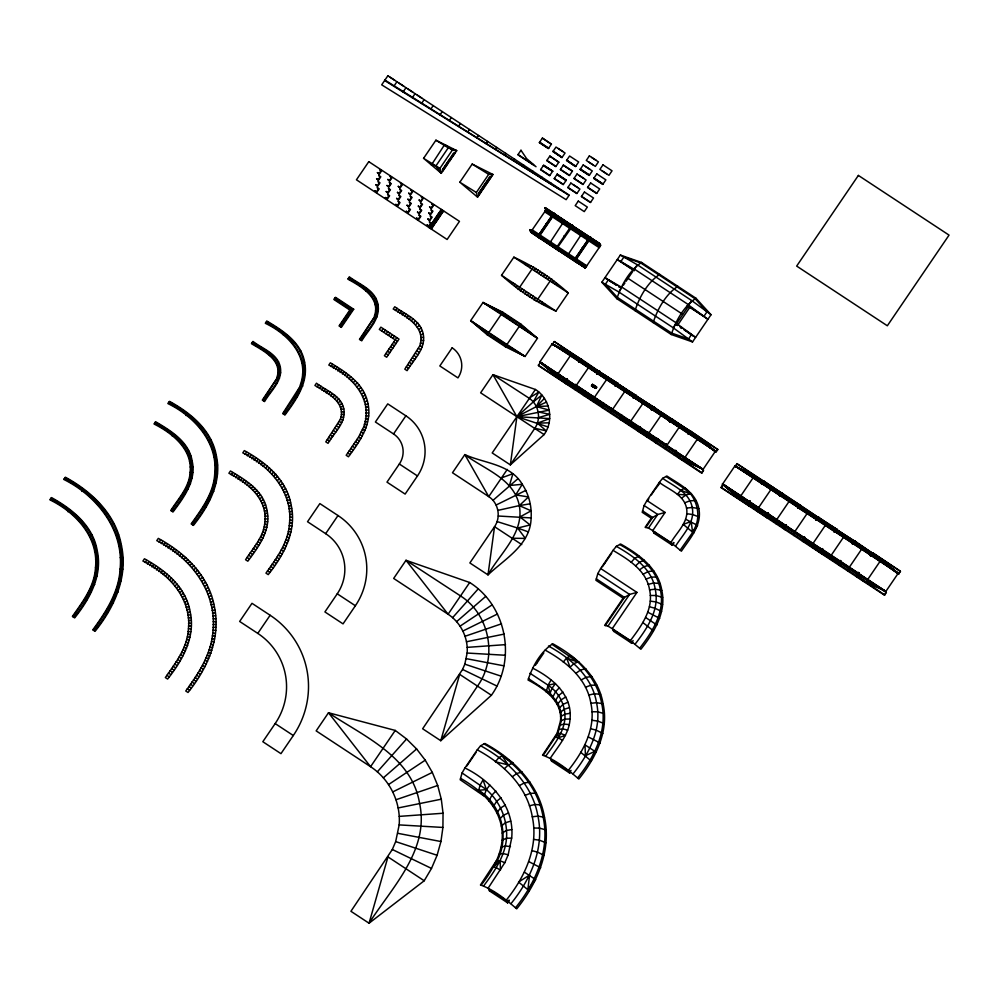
<?xml version="1.0" encoding="UTF-8"?>
<svg xmlns="http://www.w3.org/2000/svg" width="999" height="999" viewBox="0 0 999 999"><rect width="100%" height="100%" fill="white"/><g stroke="black" fill="none" stroke-linecap="round" stroke-linejoin="round"><path stroke-width="1.5" d="M95.492 567.594C98.664 537.2 75.599 512.35 49.95 499.875L51.498 497.602C72.34 509.065 93.194 525.899 97.253 550.799C102.735 575.599 89.61 599.15 74.663 617.882L72.403 616.383C82.767 601.698 94.53 586.313 95.492 567.594L96.129 567.544C99.326 536.913 76.149 511.8 50.287 499.213M74.051 617.407C88.874 598.826 101.973 575.474 96.528 550.836C92.495 526.111 71.741 509.465 51.061 498.076M120.105 569.018C123.938 530.244 97.265 496.028 63.836 479.47L65.372 477.21C92.033 491.683 116.221 514.772 121.503 545.866C128.147 576.923 114.261 607.554 95.067 631.306L92.807 629.82C106.056 611.838 118.831 592.007 120.105 569.018L120.742 568.968C124.6 529.957 97.827 495.479 64.173 478.808M94.455 630.844C113.536 607.23 127.397 576.785 120.779 545.916C115.534 514.997 91.446 492.07 64.947 477.684M188.449 628.771C191.621 598.376 168.544 573.513 142.894 561.051L144.443 558.778C165.285 570.242 186.139 587.075 190.197 611.975C195.667 636.775 182.567 660.327 167.607 679.058L165.347 677.559C175.724 662.874 187.487 647.502 188.449 628.771L191.171 628.933M190.11 472.34C192.62 449.388 172.427 433.229 154.096 424.026L155.644 421.753C171.054 430.844 189.136 441.82 192.195 461.201C196.553 480.457 183.841 497.527 173.027 511.963L170.754 510.464C178.371 498.576 189.298 487.25 190.11 472.34L190.747 472.29C193.282 449.1 173.002 432.667 154.433 423.364M172.402 511.5C183.092 497.19 195.792 480.332 191.471 461.238C188.449 442.033 170.442 431.256 155.207 422.227M213.049 630.194C216.883 591.42 190.21 557.205 156.781 540.646L158.317 538.386C184.977 552.859 209.153 575.948 214.448 607.042C221.091 638.099 207.193 668.718 188.012 692.482L185.752 690.996C199.001 673.014 211.776 653.184 213.049 630.194L215.784 630.357M214.723 473.776C217.969 442.445 194.518 416.533 167.982 403.621L169.53 401.361C191.034 413.136 212.25 430.681 216.446 456.268C222.053 481.768 208.866 506.118 193.431 525.387L191.159 523.901C201.86 508.853 213.736 492.982 214.723 473.776L215.359 473.713C218.631 442.157 195.08 415.984 168.319 402.972M192.807 524.925C208.129 505.781 221.291 481.63 215.722 456.306C211.551 430.894 190.434 413.536 169.093 401.835M264.922 521.578C267.432 498.626 247.24 482.467 228.908 473.264L230.457 470.991C245.854 480.094 263.948 491.058 267.008 510.439C271.353 529.695 258.654 546.765 247.827 561.201L245.567 559.715C253.184 547.814 264.111 536.488 264.922 521.578L267.657 521.74M289.535 523.014C292.782 491.683 269.33 465.771 242.794 452.872L244.33 450.599C265.834 462.387 287.05 479.92 291.246 505.506C296.853 531.006 283.666 555.357 268.232 574.625L265.971 573.139C276.673 558.091 288.549 542.22 289.535 523.014L292.27 523.176M399.175 824.899C400.961 802.172 389.672 779.158 370.567 766.695L316.159 730.881L328.496 712.749L395.242 730.431L406.556 738.998L416.608 748.963L425.249 760.177L432.317 772.414L437.699 785.501L441.296 799.188L443.044 813.248L442.919 827.447L440.934 841.533L437.1 855.269L431.493 868.431L424.213 880.768L369.056 923.226L350.924 911.288L392.32 849.487L395.679 841.595L399.175 824.899L442.919 827.447M467.145 653.046C468.344 637.886 460.814 622.552 448.076 614.235L393.668 578.433L406.006 560.302L469.68 582.504C506.718 605.694 516.77 659.927 491.396 695.267L440.771 740.709L422.639 728.771L462.574 669.442L464.822 664.173L467.145 653.046L505.432 655.269M481.143 885.126C494.043 868.618 505.856 847.814 501.311 826.048C497.177 804.257 478.796 788.773 460.564 778.321M511.663 838.111C514.91 806.792 491.458 780.881 464.922 767.969L477.26 749.837L480.594 745.766L484.852 743.468C513.449 758.953 538.811 784.078 544.492 817.269C551.56 850.436 537.312 883.391 516.72 908.84C505.869 899.475 493.956 889.759 480.444 884.964L496.403 860.651L500.137 860.788L504.807 862.699L508.166 854.807L511.663 838.111L506.431 838.261L502.122 840.171M531.106 517.919C531.905 506.118 528.783 494.168 522.265 484.29C510.389 463.936 484.228 463.424 464.822 454.607L452.485 472.739L488.748 496.615C498.551 502.947 501.173 517.145 494.542 526.685L469.867 562.949L487.999 574.875C505.144 558.641 530.706 544.617 531.106 517.919L498.289 516.021M506.231 900.174C524.987 876.985 538.811 847.152 532.28 816.77C527.135 786.338 503.309 763.948 477.26 749.837M560.489 721.053C562.699 700.886 543.431 688.186 528.046 680.007C532.442 666.321 540.684 651.71 552.734 643.743C576.186 656.518 598.501 676.161 603.096 703.808C609.103 731.393 595.666 758.104 578.808 779.045C567.956 769.692 556.043 759.964 542.532 755.182L557.055 733.341L560.489 721.053L564.797 719.13L570.029 718.993C572.639 695.092 552.097 677.809 532.804 668.244M568.319 770.391C583.254 751.66 596.341 728.096 590.884 703.308C586.813 678.421 565.971 661.588 545.142 650.112M613.024 550.387L616.346 546.328L620.616 544.018C638.811 554.22 658.241 568.181 661.788 590.334C666.72 612.362 653.858 632.729 640.883 649.263L630.406 640.596C641.221 626.161 653.933 609.09 649.575 589.835C646.515 570.454 628.421 559.477 613.024 550.387L600.674 568.518L597.839 573.526L595.928 580.282L623.126 598.189L629.57 594.405L636.95 592.395L600.674 568.518M595.454 387.6L595.292 386.988M594.63 386.001C597.302 386.138 596.753 389.797 594.717 387.624M557.43 249.912L530.844 232.23L530.019 229.645L538.748 235.389L540.097 238.649M539.41 238.199L538.386 236.251L538.886 234.615L553.621 213.224L555.706 215.309L554.87 215.085M538.848 235.577L538.961 234.753M553.833 214.348L554.795 213.586L539.06 236.701L538.386 236.251M557.092 246.691L558.229 250.587L556.518 248.189L556.88 247.327L539.373 236.251L538.886 234.615M535.414 389.485L492.969 374.675L516.895 416.683L510.352 464.885L492.207 452.947L535.414 389.485C550.224 398.763 554.245 420.454 544.105 434.59L510.352 464.885L534.84 428.246C541.47 418.718 538.836 404.52 529.045 398.176L492.969 374.675L480.631 392.807L544.105 434.59M557.704 246.99L557.205 248.639L556.518 248.189L557.017 246.541L558.291 249.675L576.423 261.613L575.649 260.127M575.112 259.453L576.361 262.525L575.024 259.265L557.567 247.777L558.291 249.675M574.862 259.49L576.361 262.525M574.962 259.678L575.224 258.629M576.585 261.376L575.162 258.479L589.885 237.088L591.982 239.173L591.146 238.961M584.215 266.096L584.427 265.459L575.699 259.715L575.486 260.352L584.215 266.096L585.252 268.044L600.674 245.379L599.65 243.431L590.659 237.725L599.487 243.656L600.274 245.142L591.545 239.398L590.397 237.013L589.422 237.774M72.915 616.67C83.379 601.885 95.167 586.388 96.129 567.544M93.319 630.094C106.656 612.025 119.455 592.07 120.742 568.968M171.279 510.751C178.971 498.763 189.935 487.312 190.747 472.29M191.683 524.175C202.46 509.04 214.36 493.044 215.359 473.713M550.174 758.453C558.129 746.203 569.23 734.39 570.029 718.993M592.494 384.565L591.495 385.926L595.479 388.124M276.885 377.472C282.904 360.352 263.162 350.661 251.448 343.693L252.984 341.433C262.675 348.926 277.66 353.521 280.332 367.12C282.892 380.831 270.729 390.846 264.573 401.573L262.312 400.075L277.485 377.597C283.654 360.189 263.861 350.037 251.785 343.044M263.961 401.099C269.967 390.497 282.093 380.681 279.608 367.17C276.935 353.771 262.063 349.35 252.56 341.908M300.212 385.177C310.364 357.617 288.686 334.365 265.334 323.301L266.87 321.041C282.992 330.681 301.074 342.133 304.608 362.187C308.766 382.255 296.253 399.787 284.977 414.997L282.717 413.511L300.811 385.302C311.076 357.467 289.323 333.816 265.672 322.64M284.365 414.535C295.504 399.463 308.004 382.13 303.871 362.237C300.374 342.357 282.392 331.081 266.446 321.503M340.384 419.268C346.416 402.122 326.648 392.432 314.922 385.477L316.471 383.216C326.149 390.709 341.134 395.304 343.806 408.903C346.366 422.614 334.203 432.617 328.047 443.344L325.786 441.858L340.384 419.268L342.969 420.117M374.388 316.084C380.969 297.839 361.039 286.351 347.889 279.183L349.425 276.923C359.84 284.615 375.249 289.935 377.947 304.32C380.769 318.768 368.481 329.608 361.738 340.809L359.465 339.323L374.987 316.208C381.705 297.69 361.725 285.751 348.214 278.521M361.126 340.347C367.719 329.258 379.97 318.631 377.222 304.37C374.525 290.172 359.215 285.04 348.988 277.385M363.686 426.96C373.838 399.4 352.16 376.136 328.808 365.085L330.344 362.812C346.466 372.465 364.51 383.928 368.057 403.971C372.202 424.026 359.727 441.57 348.451 456.78L346.191 455.282L358.529 437.15L363.686 426.96L366.271 427.809M419.73 345.929C426.311 327.684 406.368 316.183 393.219 309.028L394.767 306.755C405.182 314.448 420.554 319.805 423.264 334.166C426.061 348.601 413.823 359.465 407.08 370.654L404.807 369.168L419.73 345.929L422.315 346.79M659.303 482.405L662.624 478.334L666.895 476.024C679.482 484.365 695.903 492.045 698.838 508.591C702.247 525.162 689.897 538.561 681.38 551.198L670.891 542.532C677.097 531.868 689.073 521.778 686.55 508.104C683.853 494.555 669.018 489.822 659.303 482.405L646.952 500.536L644.118 505.531L642.207 512.287L651.273 518.256L657.717 514.485L665.097 512.462L646.952 500.536M464.922 767.969L462.075 772.964L460.164 779.732L483.941 795.966L486.426 789.622L489.835 785.039M616.883 298.713C621.278 285.027 629.52 270.417 641.57 262.45L695.978 298.264L711.026 314.735L692.519 341.933L671.291 334.528L616.883 298.713L601.835 282.242L620.354 255.057L641.57 262.45M478.309 791.67L480.219 784.902L483.054 779.907L486.426 789.622C498.189 799.899 505.544 814.859 506.493 830.456C508.279 851.498 495.754 869.704 483.803 885.713M635.027 310.652C639.422 296.965 647.652 282.355 659.702 274.388M653.159 322.59C657.554 308.903 665.796 294.293 677.846 286.326M671.291 334.528C675.686 320.841 683.928 306.231 695.978 298.264M596.678 387.125L592.644 384.428M596.628 387.15L595.966 388.286M554.745 214.847L546.016 209.103L545.404 210.015L544.73 211.838L599.125 247.652L600.549 245.142L591.271 239.186M600.424 244.917L599.55 246.878L545.142 211.064L546.141 209.34L544.83 207.892L599.487 243.656M549.575 694.517L552.06 688.174L555.469 683.591L548.089 685.177L529.957 673.239M591.483 385.914L592.532 384.365M575.162 258.479L574.65 260.127L575.337 260.577L591.071 237.462M565.496 383.454L565.059 382.629L566.87 378.796C564.81 379.583 567.232 381.768 565.871 380.269M565.958 383.753L566.683 380.207L584.565 392.22L566.883 380.582M565.846 382.517L566.495 381.143L584.178 392.782L583.653 394.38L565.659 383.204L565.846 382.517L583.528 394.155M583.641 395.392L583.204 394.568L585.014 390.734L584.003 392.882M584.09 395.691L583.653 394.867L585.464 391.034M601.773 407.33L602.497 403.783L584.815 392.145M601.66 406.094L583.978 394.455L583.791 395.129L601.785 406.318L602.31 404.72L584.627 393.082M602.222 407.629L602.959 404.083L620.829 416.096L603.146 404.458M619.904 419.268L619.467 418.444L621.278 414.61C619.218 415.384 621.64 417.582 620.279 416.084M620.354 419.568L621.091 416.021L638.773 427.659M620.254 418.319L620.903 416.958L638.586 428.596L638.061 430.194L620.067 419.006L620.254 418.319L637.936 429.957M676.535 323.701L688.873 305.569M638.036 431.206L637.599 430.382L639.422 426.548L640.122 427.31L639.422 428.334L657.105 439.972L655.744 442.307L656.181 443.144M638.498 431.506L639.035 428.896L656.718 440.534L656.193 442.132L638.199 430.944L638.386 430.257L656.068 441.895M656.63 443.444L657.367 439.897L675.049 451.536L674.762 455.382M647.452 501.461L648.751 498.726M674.313 455.082L674.849 452.472L657.167 440.834M701.748 473.139L703.296 469.855C698.214 464.697 675.848 460.639 675.312 452.772L703.059 469.393L703.596 470.417L701.748 473.139L538.523 365.696L540.084 362.425L565.209 382.904L538.224 365.147M748.276 505.519L747.839 504.695L749.65 500.861C747.589 501.648 749.999 503.833 748.651 502.335M748.726 505.819L749.462 502.272L767.332 514.285L749.65 502.647M748.738 504.807L766.121 516.895L748.738 504.807L749.275 503.209L766.957 514.847L766.408 517.457M766.87 517.757L767.432 514.947L766.782 514.273L767.781 512.799L768.481 513.561L767.794 514.585L785.476 526.223L784.115 528.571L784.552 529.395M766.882 516.745L784.565 528.384L766.882 516.745L767.794 514.585M784.565 528.384L785.089 526.785L767.407 515.147M785.002 529.695L785.726 526.148L803.608 538.161L785.926 526.523M802.684 541.333L802.247 540.509L804.058 536.675C801.997 537.45 804.407 539.647 803.059 538.149M803.134 541.633L803.87 538.086L821.74 550.099L804.058 538.461M803.146 540.621L820.529 552.709L803.146 540.621L803.671 539.023L821.353 550.661L820.816 553.271M821.265 553.571L820.828 552.734L822.389 549.45L840.072 561.088M821.166 552.322L821.815 550.961L839.497 562.599L838.973 564.198L820.978 553.009L821.166 552.322L838.848 563.96M838.948 565.209L838.511 564.373L839.884 562.025L822.202 550.387M839.41 565.509L840.134 561.962L857.816 573.601L858.203 573.026L840.521 561.388M857.092 577.147L857.629 574.537L839.947 562.899M857.542 577.447L858.266 573.888L886.375 592.482L884.515 595.192L721.303 487.762L722.614 484.028L734.952 465.896L764.023 481.393L737.05 463.636L735.202 466.358L754.882 476.024L753.471 477.26L734.952 465.896L735.489 466.92M884.515 595.192L886.076 591.92C880.993 586.763 858.628 582.704 858.079 574.837L885.826 591.458L898.176 573.326L881.705 559.353L880.806 560.252L880.419 560.826L898.713 574.35L900.274 571.066L873.288 553.309L898.413 573.788L900.274 571.066M262.824 400.362L277.485 377.597M283.229 413.786L295.604 395.616L300.811 385.302M359.99 339.598L374.987 316.208M521.753 544.58L494.542 526.685L487.999 574.875C500.074 553.196 524.375 533.066 519.318 505.606C514.023 478.509 484.215 469.355 464.822 454.607L488.748 496.615L507.267 469.418M334.34 298.926L334.003 299.575L349.862 310.027L350.774 309.74L334.34 298.926L335.102 297.789L335.539 297.315L353.683 309.253L341.333 327.385L339.073 325.886L349.862 310.027M487.262 334.827L502.697 312.163L520.829 324.101L537.425 338.299L525.087 356.431L505.407 346.765L487.262 334.827L470.679 320.629L483.017 302.497L502.697 312.163M505.407 346.765L520.829 324.101M488.973 800.948L491.958 795.104L495.879 791.021M552.597 697.502L555.581 691.658L559.502 687.587M68.007 511.763L68.369 511.113M81.968 491.408L82.33 490.759M172.165 435.914L172.515 435.264M186.114 415.559L186.476 414.91M547.964 426.935L516.895 416.683L533.316 401.885L538.798 392.058L529.045 398.176M550.936 680.182L548.089 685.177L546.178 691.945L550.099 693.194L558.091 703.571L560.876 711.875L561.388 720.654L557.842 733.366L543.231 755.331M269.43 355.544L269.805 354.907M283.466 335.239L283.841 334.603M366.021 291.121L366.396 290.484M504.807 862.699L488.099 888.236M591.82 385.602L592.419 384.79M555.182 700.861L558.603 695.579L562.949 692.07M493.294 806.543L496.703 801.26L501.061 797.751M591.92 386.014L592.944 386.825M390.134 77.26L394.667 80.245M393.843 86.276L396.928 81.743M399.2 83.229L403.733 86.214M403.072 92.02L405.994 87.712M408.266 89.198L412.799 92.183M412.287 97.752L415.072 93.681M417.332 95.167L421.865 98.152M421.516 103.496L424.138 99.65M430.731 109.241L433.204 105.619M439.96 114.985L442.27 111.588M145.167 562.537L146.703 560.277M159.041 542.145L160.589 539.872M147.427 564.035L148.976 561.763M161.314 543.631L162.849 541.371M423.564 158.341L435.914 140.21L456.718 150.637L441.296 173.302L423.564 158.341L439.935 168.332L441.296 173.302L435.901 165.946L431.393 164.947L444.168 145.342L445.092 144.805L452.272 150.2L456.718 150.637L448.251 147.815L435.914 140.21M449.175 120.729L451.336 117.545M149.7 565.521L151.236 563.261M163.574 545.129L165.122 542.857M151.96 567.02L153.509 564.747M165.846 546.615L167.395 544.355M154.233 568.506L155.769 566.246M168.119 548.114L169.655 545.841M156.493 570.004L158.042 567.732M170.379 549.6L171.928 547.34M458.404 126.461L460.402 123.514M158.766 571.49L160.302 569.23M172.652 551.098L174.188 548.826M435.901 165.946L448.251 147.815M161.026 572.989L162.575 570.716M174.912 552.584L176.461 550.324M231.181 474.75L232.717 472.49M245.055 454.358L246.603 452.085M439.935 168.332L452.272 150.2M233.441 476.248L234.99 473.976M247.327 455.844L248.863 453.583M467.619 132.205L469.468 129.483M235.714 477.734L237.25 475.474M249.588 457.342L251.136 455.069M339.585 326.173L350.774 309.74M340.721 326.923L352.672 309.353L353.683 309.253M237.974 479.233L239.523 476.96M251.86 458.828L253.409 456.568M240.247 480.719L241.783 478.459M254.121 460.327L255.669 458.054M242.507 482.217L244.056 479.945M256.393 461.813L257.942 459.552M476.848 137.949L478.546 135.452M244.78 483.703L246.316 481.443M258.666 463.311L260.202 461.038M247.04 485.202L248.589 482.929M260.926 464.797L262.475 462.537M317.183 386.975L318.731 384.702M331.069 366.571L332.617 364.31M319.455 388.461L321.004 386.201M333.341 368.069L334.877 365.796M428.983 227.547L441.333 209.415M459.84 182.218L472.177 164.086L492.994 174.5L477.572 197.165L459.84 182.218L476.348 192.482L477.572 197.165M486.063 143.694L487.612 141.421M430.119 228.296L442.457 210.165M321.728 389.96L323.264 387.687M335.602 369.555L337.15 367.295M431.256 229.046L443.593 210.914M323.988 391.446L325.537 389.185M337.874 371.054L339.41 368.781M326.261 392.944L327.797 390.671M340.135 372.54L341.683 370.279M328.521 394.43L330.07 392.17M342.407 374.038L343.956 371.765M495.292 149.438L496.678 147.39M330.794 395.929L332.33 393.656M344.68 375.524L346.216 373.264M333.054 397.415L334.603 395.154M346.94 377.023L348.489 374.75M381.606 330.919L383.141 328.646M395.492 310.514L397.028 308.254M476.348 192.482L488.698 174.35L492.994 174.5M383.866 332.405L385.414 330.145M397.752 312.013L399.3 309.74M504.507 155.17L505.744 153.359M386.138 333.903L387.687 331.631M400.025 313.499L401.561 311.238M388.411 335.389L389.947 333.129M402.285 314.997L403.833 312.724M390.671 336.888L392.22 334.615M404.558 316.483L406.094 314.223M392.944 338.374L394.48 336.114M406.818 317.982L408.366 315.709M513.736 160.914L514.81 159.328M396.753 337.6L384.403 355.731L386.675 357.23L399.013 339.098L380.881 327.16L379.333 329.42L397.477 341.358M409.091 319.468L410.639 317.207M411.363 320.966L412.899 318.693M522.952 166.658L523.876 165.297M542.395 138.099L539.31 142.632L548.376 148.601L551.46 144.068L542.395 138.099L551.311 144.293M532.18 172.402L532.942 171.266M549.825 156.119L546.74 160.652L555.806 166.621L558.891 162.088L549.825 156.119L558.741 162.313M558.266 148.551L562.799 151.536M541.396 178.147L542.02 177.235M552.722 171.154L549.637 175.687L540.571 169.718L543.656 165.185L552.722 171.154L543.493 165.409M561.975 157.555L565.059 153.022L555.993 147.053L552.909 151.586L561.975 157.555L553.059 151.361M550.624 183.878L551.086 183.204M530.019 229.645L538.698 235.801M257.779 633.391L270.13 615.259L251.985 603.321L239.648 621.453L257.779 633.391A66.071 64.86 -27.8 0 1 275.162 723.588L262.824 741.72L280.956 753.658L293.306 735.526A88.099 86.476 -27.8 0 0 270.13 615.259M325.662 533.666L337.999 515.534L319.867 503.596L307.53 521.728L325.662 533.666A44.043 43.244 -27.8 0 1 337.25 593.806L324.912 611.937L343.044 623.875L355.382 605.744A66.071 64.86 -27.8 0 0 337.999 515.534M393.544 433.941L405.881 415.809L387.749 403.871L375.399 422.003L393.544 433.941A22.028 21.616 -27.8 0 1 399.338 464.011L386.988 482.142L405.132 494.08L417.47 475.949A44.043 43.244 -27.8 0 0 405.881 415.809M501.523 275.299L513.873 257.168C533.816 266.346 551.96 278.271 568.281 292.969L555.931 311.101C535.988 301.923 517.844 289.997 501.523 275.299L555.931 311.101M539.285 237.974L530.719 232.005L546.266 209.565M559.84 189.623L384.927 80.082M575.574 166.508L578.658 161.975L569.592 156.006L566.508 160.539L575.574 166.508L566.67 160.315M553.621 213.224L538.498 235.427L539.522 236.026M573.126 184.578L577.659 187.562M579.295 175.512L583.828 178.496M585.464 166.446L589.997 169.43M588.548 161.913L593.081 164.897M591.633 157.392L596.166 160.364M539.173 235.876L554.295 213.661L545.242 207.617M539.435 235.839L585.789 266.745L586.788 265.784L532.38 229.97M553.808 213.586L555.119 215.747L553.808 213.586L544.979 207.655M540.309 237.512L557.617 249.226L556.83 247.74M512.187 283.753L512.862 282.754M525.199 264.623L525.874 263.636M514.16 285.664L515.134 284.253M527.472 266.121L528.434 264.698M516.146 287.587L517.395 285.739M529.732 267.607L530.993 265.771M548.001 241.808L548.975 244.168L564.16 221.041M548.726 243.706L550.511 241.908M518.119 289.498L533.553 266.833M520.392 290.996L521.928 288.723M534.278 270.592L535.814 268.331M602.147 170.866L606.68 173.851M522.652 292.482L524.2 290.222M536.538 272.09L538.086 269.817M524.925 293.981L526.461 291.708M538.811 273.576L540.347 271.316M573.001 227.023L573.838 227.235L571.753 225.15L556.63 247.365L557.667 247.964M571.291 225.836L571.952 225.524L554.395 213.848M573.414 227.46C571.003 226.211 571.99 223.301 573.414 227.46L591.545 239.398M557.317 247.814L572.939 225.524M575.549 259.94L590.571 237.537L572.627 225.974M573.251 227.685L555.269 215.522M527.185 295.467L528.733 293.207M541.071 275.075L542.619 272.802M529.458 296.965L530.993 294.693M543.344 276.561L544.88 274.3M531.718 298.451L533.266 296.191M545.604 278.059L547.152 275.786M533.99 299.95L535.526 297.677M547.877 279.545L549.413 277.285M566.133 253.746L567.107 256.106L582.292 232.979M566.87 255.644L568.656 253.846M536.251 301.436L551.685 278.771M538.811 302.497L540.072 300.662M552.41 282.53L553.658 280.694M541.371 303.571L542.332 302.148M554.67 284.028L555.644 282.605M543.931 304.633L544.605 303.646M556.942 285.514L557.617 284.528M589.885 237.088L574.762 259.303L575.799 259.89M575.561 261.85L540.247 238.424M575.686 262.075L574.812 259.902L557.355 248.414M552.722 344.855L552.172 343.831L570.704 355.194L571.977 353.733L581.256 359.328L554.27 341.571L552.422 344.293L572.102 353.958L552.172 343.831L539.835 361.963L540.372 362.987M566.808 379.72L557.779 373.526C593.306 400.786 536.126 358.104 539.835 361.963L556.555 376.398L565.509 382.442M689.185 432.367L690.521 431.243L717.781 449.562L715.933 452.285L698.026 438.186L571.078 354.633L552.172 343.831L579.545 361.014L571.965 356.031M557.966 373.901L570.317 355.769M601.835 282.242L618.793 291.958L621.878 287.425L604.919 277.71L616.583 285.389M623.426 285.152L624.974 282.892M626.048 281.306L632.679 271.553M711.026 314.735L691.72 300.574L637.312 264.76L634.228 269.293L617.27 259.59L634.265 270.779M671.952 419.53L690.059 430.956L671.952 419.53L670.479 420.629L688.161 432.267L687.774 432.829L579.408 361.513L578.846 362.038L579.607 360.102L580.257 360.764M579.158 361.588L579.345 360.651M581.992 360.189L581.106 359.053L579.607 360.102M578.846 362.038L580.057 360.402M567.332 379.096L567.27 380.02L675.624 451.336M688.348 432.642L579.994 361.313L580.007 360.164M575.237 384.727L575.824 386.064L588.448 367.707L587.849 365.796L588.186 366.67M575.424 384.528L575.824 386.064M587.662 366.483L588.074 365.946L588.836 367.132M587.837 366.833L588.299 366.096M575.599 385.914L574.8 389.573M596.74 373.514L598.189 372.34L597.439 374.275L596.74 373.514L597.439 374.275M596.977 373.976L599.7 371.291L600.137 372.127L581.106 359.053M599.7 371.291L598.389 372.702L599.412 371.79L617.519 383.204L599.412 371.79M599.075 371.715L581.268 359.852L599.075 371.715L597.739 372.04M591.845 385.901L592.594 384.428M592.857 386.775L592.12 386.201M592.757 384.79L593.906 385.439M593.468 397.065L593.331 396.316L593.856 398.339L592.931 401.511M593.244 396.928L594.243 397.764M593.906 396.853L593.968 398.002L606.58 379.632L606.206 377.884L606.967 379.071L606.43 378.034L606.056 378.658M606.555 379.295L605.981 377.734L605.794 378.421M606.618 379.42L608.254 377.61L608.978 377.947M602.135 404.82L603.146 402.672L603.346 403.521M615.571 386.213L614.872 385.452L615.871 383.978L616.52 384.64L617.832 383.229L616.196 384.328L615.571 386.213L615.684 385.389M615.122 385.914L615.234 385.09M602.797 404.82L603.596 402.972M602.235 406.618L619.917 418.256M611.613 409.003L611.463 408.254L611.65 409.64L612.35 409.365M624.338 389.822L623.925 390.359L624.113 389.672L624.912 390.634M624.05 390.584L624.562 389.972L625.099 391.009L626.385 389.535L627.11 389.872L602.172 373.464M612.037 408.791L611.463 408.254M611.875 409.79L611.063 413.449M625.062 390.896L624.263 390.422M692.519 341.933L673.201 327.759L676.286 323.226L695.604 337.4L683.94 329.72M677.447 325.412L676.311 324.675L677.472 325.462L689.809 307.33L688.636 305.107L691.72 300.574M633.816 397.327L633.703 398.151L633.004 397.377L634.015 395.916L634.665 396.578M634.015 395.916L635.514 394.867L635.352 395.592L617.544 383.716L616.071 384.815L633.753 396.453L633.566 397.39M633.254 397.852L634.465 396.203M629.645 420.542L630.232 421.878L642.856 403.509L642.245 401.61L642.432 402.997M629.832 420.342L630.232 421.878M642.07 402.297L642.482 401.76L643.244 402.947M642.245 402.647L642.707 401.91M629.932 421.84L629.195 425.387M672.677 419.867L671.79 418.743L670.217 420.704L652.335 408.691L651.385 409.79L652.147 407.842L652.797 408.516M654.545 407.929L653.646 406.805L652.147 407.842M638.586 428.596L639.872 426.848M651.385 409.79L652.597 408.141M639.422 428.334L638.411 428.696M648.676 433.354L647.739 432.13L648.264 434.153L647.34 437.325M660.464 414.46L660.839 413.848L661.326 414.772M648.314 432.667L648.376 433.816L660.988 415.447L660.277 414.123M660.963 415.109L660.389 413.549L661.375 414.885M661.026 415.222L663.086 413.199L670.179 418.231M656.543 440.621L657.554 438.486L657.742 439.323M670.092 421.191L669.979 422.015L669.28 421.253L670.279 419.78L670.928 420.454L672.24 419.043M669.517 421.715L669.63 420.891M657.205 440.621L658.004 438.786M669.979 422.015L670.729 420.079M656.643 442.432L674.325 454.07M666.021 444.817L665.871 444.068L666.508 445.754L575.499 384.965M678.746 425.636L678.333 426.173L678.521 425.487L679.32 426.448M678.533 426.286L678.97 425.786L679.158 427.16L678.671 426.236M666.058 445.454L666.57 444.83L575.312 384.615M666.208 445.716L665.471 449.263M679.507 426.823L680.794 425.349L681.518 425.686M674.687 451.898C676.048 453.396 673.626 451.198 675.686 450.424L676.073 451.635L703.059 469.393L715.396 451.261L698.925 437.287L697.652 438.761L715.396 451.261L552.172 343.831L570.704 355.194M688.611 432.567L715.396 451.261L688.224 433.129L687.662 433.653L688.411 431.718L689.06 432.392M688.611 432.092L690.371 430.981L688.411 431.718M675.137 452.185L676.136 450.711M688.111 433.953L688.873 432.018M675.124 452.859L675.499 451.835L703.059 469.393L683.503 459.952L674.662 454.133M689.273 432.092L688.811 432.942L697.452 438.386L697.065 438.948M674.775 454.37L701.448 472.577M466.708 766.171L473.651 755.968M474.425 754.832L475.961 752.572M535.352 665.309L536.987 662.999M537.175 662.724L543.843 652.846M602.459 566.72L604.782 563.324M611.725 553.121L605.107 562.912M652.709 492.907L651.373 494.88M653.371 491.933L654.707 489.972M655.406 489.035L659.79 483.329M684.727 457.08L684.527 458.017L703.059 469.393L539.835 361.963L566.046 380.844M684.914 457.455L697.265 439.323M651.273 518.256L645.104 527.322L648.463 528.084L652.747 530.594L670.891 542.532M645.804 527.484L652.622 517.47L642.607 510.889M648.463 528.084L657.717 514.485L644.118 505.531M652.747 530.594L665.097 512.462M673.95 542.819L672.302 545.229L654.17 533.291L654.944 532.155M717.494 449.001L715.646 451.723L699.05 437.525L690.084 431.468M623.126 598.189L604.62 625.386L607.979 626.136L612.262 628.658L630.406 640.596M605.319 625.549L624.475 597.402L596.328 578.871M607.979 626.136L629.57 594.405L597.839 573.526M612.262 628.658L636.95 592.395M672.065 544.767L673.601 542.494M632.567 642.107L631.818 643.294L613.686 631.356L614.46 630.219M675.661 545.991C683.041 534.34 695.229 522.602 692.232 507.467C689.447 492.382 673.788 486.188 662.624 478.334M721.303 487.762L722.527 485.951M736.113 466.009L737.05 463.636M680.182 550.112L697.577 525.424L685.714 519.28M545.891 755.931C555.581 742.519 568.269 727.122 564.223 709.24C562.3 699.487 556.393 690.659 548.089 685.177L550.099 693.194L528.446 678.596M631.58 642.832L633.116 640.559M570.504 771.952L569.742 773.076L551.598 761.138L552.372 760.014M635.177 644.043C647.09 628.571 659.864 609.84 655.219 589.198C651.922 568.431 633.166 555.956 616.346 546.328M749.587 501.785L740.546 495.591C776.086 522.852 718.905 480.169 722.614 484.028C729.957 491.533 740.883 498.688 747.976 504.97L721.003 487.212M752.896 477.46L753.283 476.885L762.312 483.079L734.952 465.896L898.176 573.326L880.806 560.252L753.858 476.698L734.952 465.896L761.925 483.653M740.746 495.966L753.084 477.834M639.697 648.176C652.459 631.868 665.297 611.838 660.426 590.097C656.93 568.231 637.637 554.582 619.717 544.505M780.069 495.579L762.187 483.578L761.625 484.103L762.374 482.167L763.024 482.829M761.625 484.103L762.836 482.467M750.099 501.161L750.037 502.072L767.719 513.711M762.774 483.379L780.456 495.017L762.774 483.379L764.335 481.418L762.699 482.517M569.492 772.614L571.028 770.354M509.303 900.449L507.654 902.871L489.522 890.933L490.284 889.797M573.089 773.838C588.998 753.995 602.26 728.858 596.528 702.672C592.182 676.41 570.616 658.166 548.476 646.041M577.609 777.959C594.28 757.242 607.679 730.856 601.723 703.571C598.264 684.14 585.826 667.944 570.866 655.681L566.608 657.979L563.274 662.05M801.048 506.118L800.149 504.994L798.588 506.955L780.706 494.942L780.207 496.341L779.507 495.579L780.519 494.105L781.368 494.468L780.519 494.105M766.782 514.273L767.232 515.247M766.957 514.847L768.243 513.099M779.757 496.041L780.968 494.393M764.048 481.918L782.155 493.331L764.485 481.693L763.149 482.817M507.405 902.409L508.953 900.136M511.013 903.62C530.694 879.307 544.717 847.914 537.924 816.133C532.504 784.327 507.917 760.564 480.594 745.766M515.534 907.754C535.939 882.542 550.137 849.912 543.131 817.032C537.499 784.128 512.3 759.29 483.966 743.943M784.914 526.885L785.926 524.737L786.313 525.949L803.995 537.587M816.333 519.455L797.652 507.504L798.651 506.031L799.038 507.255L816.72 518.893L799.038 507.255M785.926 524.737L785.863 525.649L767.981 513.648M797.889 507.979L798.001 507.155L780.319 495.516M785.564 526.873L786.375 525.037M798.351 508.279L800.299 505.269L782.18 493.843L799.987 505.719M785.014 528.683L802.697 540.322M834.465 531.393L816.595 519.38L816.021 519.917L816.782 517.969L817.432 518.643M819.18 518.056L818.293 516.933L816.782 517.969M816.021 519.917L817.232 518.269M804.507 536.975L804.445 537.887L822.127 549.525M817.17 519.193L834.852 530.831L817.17 519.193L818.743 517.232M818.119 517.657L800.324 505.781L818.006 517.42L817.107 518.331M821.19 550.087C822.552 551.585 820.129 549.388 822.189 548.613L822.389 549.45M855.444 541.933L854.557 540.809L852.996 542.769L835.114 530.756L834.165 531.843L834.914 529.907L835.564 530.581M821.353 550.661L822.652 548.913M834.165 531.843L835.376 530.207M852.996 542.769L835.314 531.131L836.875 529.17L835.239 530.257M818.456 517.719L836.563 529.145L818.88 517.507L817.557 518.618M839.322 562.687L840.334 560.551L840.721 561.763M879.844 561.013C843.119 533.791 903.108 576.898 898.176 573.326L871.003 555.194L870.429 555.719L870.541 554.895L852.859 543.256L852.297 543.781L853.458 541.92M852.297 543.781L852.409 542.957L834.727 531.318M839.972 562.687L840.783 560.839M852.746 544.08L853.508 542.145M839.422 564.497L857.105 576.136M857.467 573.95C858.815 575.449 856.393 573.264 858.466 572.477L858.853 573.701L885.826 591.458L866.27 582.017L857.429 576.198M870.429 555.719L871.19 553.783L871.84 554.457M870.541 554.895L870.928 554.333L853.446 543.069L855.019 541.108M854.707 543.893L871.128 554.707L872.689 552.747L873.588 553.871M857.916 574.25L858.915 572.777M870.891 556.018L871.64 554.083M871.578 555.007L871.59 553.858M872.527 553.471L854.719 541.595L872.402 553.234L871.515 554.133M857.554 576.435L884.227 594.642M867.494 579.145L867.307 580.082L885.826 591.458L722.614 484.028L748.813 502.909M867.694 579.52L880.032 561.388M395.242 730.431L370.567 766.695L328.496 712.749C363.124 736.063 411.975 756.443 419.543 803.196C429.845 849.912 391.82 887.562 369.056 923.226L387.949 856.892L424.213 880.768M469.68 582.504L448.076 614.235L406.006 560.302L460.227 595.741C489.86 614.285 497.902 657.667 477.609 685.938L440.771 740.709L459.665 674.375L491.396 695.267M177.073 554.22L178.759 552.06M163.187 574.625L164.872 572.464M179.433 556.018L181.119 553.858M165.372 576.273L167.058 574.113M181.793 557.804L183.479 555.644M263.087 466.446L264.772 464.285M249.163 486.8L250.849 484.652M265.547 468.306L267.233 466.146M349.076 378.871L350.749 376.723M557.305 704.545L561.076 699.874L565.784 696.965M496.815 812.674L500.599 808.004L505.294 805.094M693.718 533.066L683.229 524.4L691.183 521.466L692.532 531.98C702.359 517.932 697.677 498.576 685.027 487.962L680.769 490.272L677.434 494.343L686.076 494.93L691.433 493.531M452.597 617.669L478.159 588.935M377.347 771.827L406.556 738.998M631.156 562.325L634.627 558.354L639.048 556.156M167.532 577.909L169.355 575.861M183.966 559.44L185.789 557.392M251.286 488.411L253.109 486.363M267.707 469.942L269.543 467.894M334.927 399.038L336.738 397.003M351.211 380.719L353.022 378.696M413.499 322.814L415.309 320.779M544.405 398.414L536.451 406.581L516.895 416.683L549.712 418.593L537.412 423.151L546.278 430.881L534.84 428.246M571.89 226.149L572.427 225.599L554.645 213.811M579.919 360.452L580.943 359.777M580.382 360.751L581.555 359.353M634.328 396.266L635.352 395.592M634.79 396.566L635.514 394.867M652.472 408.204L653.358 407.292L635.676 395.654L653.796 407.08M652.921 408.491L654.108 407.105M670.604 420.129L671.49 419.23M780.918 494.168L782.017 493.056L828.021 523.876L827.721 523.326L825.823 524.637L812.711 543.906L811.975 547.452M780.831 494.455L781.855 493.781M782.467 493.356L780.706 494.942M800.611 505.294L799.425 506.693L799.05 506.106M835.701 530.556L836.588 529.657L854.27 541.296L853.383 542.195M871.965 554.433L873.151 553.046M558.916 708.466L562.961 704.445L567.932 702.197M499.512 819.205L503.546 815.196L508.528 812.949M353.346 382.58L355.294 380.656M269.63 471.853L271.591 469.917M253.172 490.284L255.12 488.349M271.828 474.013L273.776 472.09M185.976 561.438L187.924 559.515M189.997 565.422L191.945 563.498M635.676 565.759L639.585 562.112L644.417 560.227M504.47 768.593L508.379 764.947L513.211 763.061L502.097 755.881L508.379 764.947L495.392 761.775L498.726 757.704L502.984 755.406M493.019 500.324L517.944 478.683M456.618 621.653L485.701 596.415M383.379 777.821L416.608 748.963M415.634 324.675L417.707 322.864M336.8 400.661L338.873 398.851M355.494 384.428L357.567 382.629M255.057 492.157L257.13 490.347M273.751 475.924L275.824 474.125M187.987 563.424L190.06 561.625M169.455 579.82L171.528 578.009M171.391 581.743L173.464 579.932M173.314 583.641L175.387 581.843M192.008 567.42L194.081 565.609M533.316 401.885L541.82 395.042L536.451 406.581L549.225 410.114L516.895 416.683M560.002 712.574L564.223 709.24L569.38 707.679M501.311 826.048L505.531 822.714L510.676 821.153M357.055 386.775L359.228 385.127M275.399 478.071L277.585 476.398M256.681 494.255L258.866 492.594M277.285 480.507L279.458 478.846M193.731 569.655L195.916 567.994M174.962 585.789L177.148 584.128M195.467 571.903L197.652 570.229M176.636 587.949L178.821 586.276M197.19 574.138L199.375 572.477M681.63 498.101L686.076 494.93M639.697 569.742L644.105 566.595L649.45 565.209M576.073 673.189L580.481 670.042L585.826 668.656M512.524 776.573L516.933 773.426L522.277 772.04M460.077 626.136L492.182 604.82M388.561 784.54L425.249 760.177M417.207 327.01L419.48 325.499M338.174 402.709L340.447 401.198M358.629 389.123L360.901 387.612M258.291 496.353L260.589 494.83M278.933 482.642L281.219 481.118M178.284 590.084L180.569 588.561M198.913 576.386L201.211 574.862M560.526 716.783L564.835 714.16L570.079 713.311M502.185 833.079L506.493 830.456L511.738 829.595M360.202 391.471L362.575 390.109M280.282 484.99L282.667 483.616M259.615 498.651L262 497.277M281.818 487.649L284.203 486.288M200.324 578.833L202.71 577.459M201.748 581.281L204.121 579.907M203.159 583.728L205.544 582.355M179.633 592.432L182.03 591.096M180.994 594.792L183.391 593.456M643.156 574.225L648.001 571.64L653.771 570.816M581.256 679.907L586.101 677.322L591.87 676.498M519.443 785.539L524.275 782.954L530.057 782.13M496.166 505.007L525.799 490.409M462.899 631.031L497.477 613.998M392.807 791.882L432.317 772.414M418.768 329.358L421.241 328.147M419.667 332.043L422.14 330.819M339.548 404.757L342.02 403.546M361.775 393.818L364.235 392.595M362.662 396.491L365.135 395.267M363.561 399.163L366.034 397.952M260.951 500.949L263.411 499.725M283.167 489.997L285.639 488.773M182.342 597.127L184.815 595.916M204.57 586.176L207.043 584.964M546.528 402.085L536.451 406.581L548.139 406.006M284.203 492.495L286.738 491.446M261.95 503.396L264.485 502.347M285.364 495.342L287.912 494.293M205.644 588.798L208.179 587.737M183.379 599.625L185.914 598.576M206.718 591.408L209.253 590.359M207.792 594.03L210.339 592.969M578.783 661.675L573.95 663.561L570.042 667.207L566.608 657.979L577.772 662.062L551.848 644.218M684.765 502.772L689.984 500.786L696.153 500.561M645.978 579.12L651.173 577.147L657.305 576.947M585.501 687.25L590.696 685.277L596.815 685.077M525.099 795.341L530.294 793.368L536.413 793.156M375.224 304.87L375.861 304.645M277.622 367.669L278.246 367.445M301.885 362.737L302.51 362.512M189.498 461.75L190.122 461.513M213.749 456.818L214.373 456.58M94.555 551.348L95.18 551.111M118.806 546.416L119.43 546.191M500.899 478.109L512.912 473.701L509.44 485.526L522.265 484.29L515.721 494.905L528.483 496.953L519.318 505.606L497.964 510.364M465.059 636.263L501.51 623.813M396.029 799.737L437.699 785.501M340.334 407.105L342.907 406.218M364.46 401.848L367.045 400.961M262.962 505.856L265.572 504.957M286.401 497.839L288.998 496.953M184.415 602.147L187.013 601.261M185.439 604.645L188.037 603.758M208.878 596.64L211.476 595.754M375.249 298.501L375.924 298.289M300.112 351.024L300.786 350.811M277.872 361.975L278.546 361.763M210.165 439.747L210.839 439.535M187.937 450.699L188.611 450.487M113.436 523.988L114.098 523.776M91.209 534.952L91.871 534.74M538.573 417.582L549.75 414.335L538.249 411.938M559.89 725.274L564.098 724.063L569.23 724.625M501.123 847.214L505.332 846.003L510.464 846.565M287.088 500.462L289.735 499.737M263.636 508.416L266.283 507.704M287.862 503.434L290.522 502.722M209.59 599.375L212.238 598.663M186.126 607.267L188.774 606.543M210.314 602.122L212.962 601.398M186.813 609.902L189.473 609.19M211.026 604.857L213.674 604.133M648.139 584.353L653.596 583.041L659.989 583.478M588.723 695.104L594.193 693.781L600.586 694.23M529.395 805.806L534.865 804.495L541.258 804.944M190.147 467.02L190.784 466.87M214.797 465.259L215.434 465.109M95.567 559.428L96.204 559.29M120.205 557.667L120.842 557.529M466.496 641.745L504.208 634.078M398.189 807.941L441.296 799.188M420.567 334.715L423.264 334.166M341.121 409.453L343.806 408.903M365.359 404.52L368.057 403.971M264.31 510.988L267.008 510.439M288.549 506.056L291.246 505.506M187.5 612.524L190.197 611.975M211.751 607.592L214.448 607.042M213.499 447.839L214.198 447.714M190.06 455.856L190.759 455.719M117.832 534.702L118.544 534.577M94.393 542.707L95.092 542.582M530.282 503.796L519.318 505.606L531.156 510.826L519.967 516.92L530.107 524.962L517.632 528.046L497.127 521.578M544.83 207.892L554.595 215.072M553.146 213.898L554.445 215.297M589.984 237.275L591.396 239.623M589.835 237.5L590.871 238.948M365.522 407.342L368.231 406.98M288.886 508.741L291.608 508.366M264.635 513.623L267.357 513.249M289.273 511.8L291.983 511.438M212.1 610.401L214.81 610.027M187.837 615.209L190.559 614.835M212.45 613.211L215.172 612.849M188.174 617.919L190.896 617.544M212.799 616.033L215.522 615.659M558.741 729.395L562.749 728.883L567.694 730.132M499.213 854.083L503.221 853.558L508.166 854.807M686.55 508.104L692.232 507.467L698.838 508.591M649.575 589.835L655.219 589.198L661.788 590.334M590.884 703.308L596.528 702.672L603.096 703.808M532.28 816.77L537.924 816.133L544.492 817.269M467.195 647.364L505.519 644.63M399.238 816.383L443.044 813.248M375.549 310.527L376.198 310.477M277.897 372.615L278.546 372.565M302.535 374.051L303.184 373.988M420.729 337.537L423.439 337.35M341.258 411.925L343.968 411.725M365.684 410.177L368.394 409.977M264.972 516.258L267.707 516.058M289.61 514.497L292.345 514.298M188.511 620.604L191.246 620.404M213.149 618.843L215.884 618.643M377.222 304.37L377.947 304.32M303.871 362.237L304.608 362.187M279.608 367.17L280.332 367.12M215.722 456.306L216.446 456.268M191.471 461.238L192.195 461.201M120.779 545.916L121.503 545.866M96.528 550.836L97.253 550.799M455.369 152.622L454.021 152.685L442.395 169.755L442.644 171.304M453.221 153.858L454.57 153.784M452.435 155.02L453.783 154.957M451.635 156.194L452.984 156.119M450.836 157.355L452.185 157.293M450.049 158.529L451.398 158.454M449.25 159.69L450.599 159.628M448.451 160.864L449.8 160.802M537.412 423.151L549.113 422.814M365.846 412.999L368.569 412.987M289.585 517.207L292.32 517.195M264.947 518.918L267.682 518.906M289.56 520.304L292.295 520.279M213.124 621.678L215.859 621.665M188.486 623.314L191.221 623.301M213.099 624.525L215.834 624.5M188.461 626.061L191.196 626.036M213.074 627.36L215.809 627.347M512.487 538.249L525.387 538.411L517.632 528.046L528.184 531.843M650.274 595.454L656.006 595.529L662.662 597.365M591.932 711.738L597.664 711.812L604.32 713.648M533.678 828.021L539.41 828.096L546.078 829.932M491.645 176.486L490.109 176.436L478.484 193.506L478.921 195.18M489.31 177.61L490.846 177.66M488.511 178.771L490.047 178.833M487.712 179.945L489.26 179.995M486.925 181.106L488.461 181.169M486.126 182.28L487.662 182.33M485.327 183.441L486.875 183.504M484.54 184.615L486.076 184.665M557.055 733.341L560.789 733.478L565.459 735.389L558.229 737.799L554.87 737.05L557.842 733.366L558.229 737.799L562.524 740.321M420.891 340.372L423.626 340.522M341.396 414.398L344.131 414.548M366.009 415.821L368.743 415.984M216.808 465.01L217.545 465.059M192.158 466.783L192.894 466.82M122.215 557.43L122.952 557.467M97.577 559.19L98.302 559.228M365.434 418.606L368.132 418.943M289.148 525.699L291.858 526.036M264.548 524.225L267.257 524.562M288.723 528.771L291.433 529.108M212.65 633.016L215.359 633.354M188.062 631.468L190.772 631.793M212.263 635.839L214.972 636.176M187.675 634.178L190.384 634.515M211.863 638.648L214.573 638.985M686.875 513.736L692.632 514.522L699.325 517.07M650.224 601.136L655.956 601.922L662.612 604.47M591.858 720.254L597.577 721.041L604.245 723.588M533.578 839.385L539.31 840.171L545.966 842.719M466.346 658.678L503.933 665.834M397.977 833.353L440.934 841.533M377.572 310.552L378.309 310.689M304.558 374.076L305.294 374.2M279.92 372.639L280.657 372.777M216.733 473.801L217.47 473.926M192.108 472.365L192.844 472.502M122.115 569.055L122.852 569.18M97.502 567.619L98.239 567.757M420.304 343.144L422.977 343.656M340.896 416.833L343.556 417.332M364.847 421.391L367.507 421.89M264.173 526.86L266.858 527.372M288.336 531.468L291.021 531.98M187.3 636.875L189.985 637.387M211.463 641.47L214.148 641.982M492.794 866.832L496.153 867.594L500.437 870.104L500.137 860.788L493.494 866.995C510.726 842.906 503.896 806.068 478.708 790.259L486.426 789.622L462.075 772.964M186.563 639.497L189.223 640.109M364.26 424.175L366.895 424.85M287.6 534.09L290.247 534.777M263.461 529.445L266.096 530.119M286.775 537.087L289.41 537.762M210.689 644.218L213.324 644.904M209.927 646.965L212.562 647.652M185.826 642.145L188.461 642.832M209.166 649.712L211.8 650.399M649.425 606.768L655.057 608.266L661.613 611.513M590.659 728.708L596.291 730.194L602.847 733.453M531.992 850.661L537.612 852.159L544.168 855.406M215.497 482.517L216.221 482.742M191.333 477.909L192.045 478.134M120.479 580.581L121.204 580.806M96.316 575.986L97.04 576.211M464.822 664.173L501.061 676.148M395.679 841.595L437.1 855.269M262.737 532.017L265.322 532.867M286.039 539.71L288.624 540.559M185.09 644.767L187.687 645.629M208.391 652.459L210.989 653.321M680.769 490.272L690.321 493.818L684.14 488.449L666.008 476.511M182.942 649.825L185.477 650.836M647.889 612.262L659.69 618.381M588.361 736.95L600.162 743.069M528.921 861.662L540.721 867.781M362.4 429.508L364.897 430.519M284.965 542.22L287.487 543.244M261.688 534.477L264.211 535.501M283.753 545.092L286.263 546.103M207.28 655.094L209.79 656.106M184.028 647.29L186.551 648.301M206.156 657.729L208.679 658.741M205.032 660.351L207.555 661.375M181.868 652.335L184.415 653.358M585.789 266.745L585.002 267.582L576.273 261.838M376.298 316.646L376.998 316.945M302.123 385.726L302.822 386.039M278.796 378.034L279.495 378.334M213.124 491.021L213.823 491.321M189.822 483.329L190.522 483.628M117.345 591.833L118.044 592.145M94.043 584.14L94.743 584.452M462.574 669.442L496.865 686.013M392.32 849.487L431.493 868.431M418.444 348.476L420.866 349.65M339.248 421.491L341.683 422.664M361.101 432.055L363.536 433.229M260.639 536.95L263.087 538.136M282.68 547.602L285.127 548.788M203.908 662.986L206.356 664.173M180.482 654.695L182.929 655.881M483.017 302.497L502.26 312.637L520.392 324.575L537.425 338.299L483.017 302.497L501.486 313.773L537.425 338.299M525.087 356.431L505.744 346.104L487.599 334.166L470.679 320.629L525.087 356.431L506.505 344.967L470.679 320.629M645.654 617.532L656.892 624.962M524.438 872.189L535.676 879.632L527.872 889.622L529.595 875.024L518.568 882.042L529.058 890.708M359.815 434.602L362.162 435.939M281.281 549.962L283.641 551.298M259.278 539.26L261.626 540.596M279.695 552.647L282.055 553.983M202.46 665.459L204.82 666.795M200.999 667.919L203.359 669.255M179.083 657.067L181.431 658.403M199.55 670.391L201.898 671.728M620.354 255.057L637.312 264.76M209.665 499.163L210.327 499.55M187.612 488.499L188.274 488.898M112.762 602.609L113.424 602.996M90.709 591.945L91.371 592.345M543.344 165.634L552.559 171.378M384.627 80.532L569.068 195.367M472.177 164.086L488.698 174.35M593.681 385.09L592.994 384.902L593.743 385.389M594.705 388.012L595.304 388.399L594.58 387.837M557.779 373.526L539.835 361.963L557.579 374.463L556.668 376.623M740.546 495.591L722.614 484.028L740.359 496.528L739.447 498.688L748.288 504.507M539.61 142.183L548.688 148.152M580.419 169.043L589.485 175.012M594.018 177.997L603.084 183.966M539.46 142.407L548.526 148.376M580.269 169.268L589.335 175.237M593.868 178.222L602.934 184.191M563.274 165.297L572.34 171.266M546.89 160.427L555.956 166.396M560.489 169.38L569.555 175.349M574.1 178.334L583.166 184.303M587.699 187.288L596.765 193.257M557.105 174.363L566.171 180.332M556.942 174.588L566.008 180.557M518.056 154.57L533.541 164.76M540.721 169.493L549.787 175.462M554.32 178.446L563.386 184.415M567.919 187.4L576.997 193.369M581.53 196.353L590.596 202.322M572.527 225.786L590.084 237.462M555.432 215.297L572.889 226.785M591.021 238.724L573.126 227.248L572.102 225.299M545.404 210.015L599.812 245.816M545.429 210.314L599.837 246.116M633.978 268.831L688.386 304.633M633.965 270.267L620.804 261.601L623.888 257.068L640.684 262.937L695.092 298.751L707.005 311.788L703.92 316.321L687.3 305.369M687.537 305.844L707.941 319.268L688.636 305.107M621.64 286.963L676.048 322.764M616.833 285.252L608.453 279.732L605.369 284.265L617.282 297.315L671.69 333.117L688.498 338.986L691.583 334.453L684.402 329.72M679.62 326.573L682.005 328.147M610.564 281.393L611.725 282.193M686.513 331.381L685.401 330.681M687.662 332.18L688.798 332.929M691.071 334.415L689.934 333.666M693.331 335.914L692.207 335.164M618.531 286.663L619.655 287.412M529.807 230.282L538.536 236.026M539.223 236.476L556.668 247.964L558.229 250.587M557.767 249.001L558.441 249.45M539.472 237.287L530.744 231.543L529.97 230.057M577.672 262.425L585.152 267.357L584.365 265.871M539.323 237.512L530.594 231.768L531.206 230.869L586.276 266.371L585.127 267.807L558.379 250.362M539.997 237.962L557.454 249.45M558.141 249.9L575.599 261.388M576.523 262.3L585.252 268.044M618.793 291.958L673.201 327.759M513.873 257.168L568.281 292.969M440.559 210.552L442.819 212.038M439.785 211.688L442.058 213.174M439.011 212.812L441.283 214.31M438.249 213.948L440.509 215.447M437.475 215.085L439.735 216.571M436.7 216.221L438.973 217.707M435.926 217.345L438.199 218.843M435.152 218.481L437.425 219.98M434.39 219.618L436.65 221.104M433.616 220.754L435.876 222.24M432.842 221.878L435.114 223.376M432.067 223.014L434.34 224.513M431.306 224.151L433.566 225.637M430.532 225.287L432.792 226.773M429.757 226.411L432.03 227.909M635.651 395.142L617.544 383.716M671.927 419.018L653.808 407.592L671.615 419.468M580.257 359.041L554.27 341.571M628.371 390.709L634.69 394.867M635.951 395.691L652.822 406.805M662.112 412.924L653.646 406.805M689.098 430.681L671.79 418.743M717.781 449.562L689.922 430.681M616.733 384.34L615.809 384.89L597.926 372.877M634.415 395.979L634.402 397.127L652.085 408.766M652.547 407.917L652.335 408.691M854.707 541.083L836.588 529.657M737.337 464.198L764.322 481.955L763.885 481.118M829.282 524.712L852.959 540.297M871.865 552.747L854.557 540.809M900.561 571.628L872.689 552.747M587.774 366.72L678.97 426.81M570.117 355.394L578.958 361.213M763.236 482.529L762.374 482.167M835.776 530.282L834.914 529.907M578.596 361.576L579.295 362.337M633.004 397.377L633.703 398.151M651.136 409.315L651.835 410.077M782.167 496.153L798.588 506.955M761.375 483.641L762.075 484.403M779.507 495.579L780.207 496.341M815.783 519.443L816.483 520.204M833.915 531.381L834.615 532.142M567.569 379.558L566.87 378.796M676.385 451.186L675.686 450.424M639.223 427.959L656.905 439.597M585.014 392.52L602.697 404.158M621.291 416.396L638.973 428.034M657.554 440.259L675.237 451.898M675.699 452.197L684.527 458.017L683.616 460.189M584.003 392.207L584.652 392.882M638.411 428.022L638.611 428.384M750.349 501.623L749.65 500.861M768.481 513.561L767.781 512.799M804.757 537.437L804.058 536.675M822.889 549.375L822.189 548.613M841.021 561.313L840.334 560.551M859.165 573.251L858.466 572.477M602.759 405.02L620.441 416.658M767.594 514.21L785.476 526.223M822.002 550.024L839.684 561.663M840.334 562.325L858.016 573.963L857.904 574.924M858.466 574.263L867.307 580.082L866.395 582.255M785.539 527.085L803.221 538.723M565.971 382.742L583.653 394.38M584.103 394.68L601.785 406.318M620.379 418.556L638.061 430.194M638.511 430.494L656.193 442.132M748.626 504.582L766.42 516.446M766.757 516.508L784.44 528.146M803.021 540.384L820.828 552.26M821.29 552.559L838.973 564.198M417.157 351.036L419.418 352.522M335.102 297.789L352.672 309.353M415.609 353.296L417.882 354.795M393.668 342.133L395.929 343.631M414.061 355.569L416.333 357.055M392.12 344.405L394.393 345.891M412.525 357.829L414.785 359.328M390.584 346.665L392.844 348.164M410.976 360.102L413.249 361.588M389.036 348.938L391.308 350.424M409.44 362.362L411.7 363.861M387.487 351.198L389.76 352.697M407.892 364.635L410.164 366.121M385.951 353.471L388.211 354.957M406.356 366.895L408.616 368.381M338.124 423.726L340.397 425.212M358.529 437.15L360.801 438.648M399.338 464.011L417.47 475.949M336.588 425.986L338.848 427.485M356.993 439.423L359.253 440.909M335.04 428.259L337.312 429.745M355.444 441.683L357.717 443.181M333.504 430.519L335.764 432.018M353.896 443.956L356.168 445.442M331.955 432.792L334.228 434.278M352.36 446.216L354.62 447.714M330.419 435.052L332.679 436.551M350.811 448.489L353.084 449.975M328.871 437.325L331.144 438.811M349.275 450.749L351.536 452.247M327.322 439.585L329.595 441.083M347.727 453.022L350 454.508M257.904 541.583L260.177 543.069M278.309 555.007L280.582 556.493M337.25 593.806L355.382 605.744M256.368 543.843L258.629 545.342M276.773 557.267L279.033 558.766M254.82 546.116L257.093 547.602M275.225 559.54L277.497 561.026M253.284 548.376L255.544 549.875M273.676 561.8L275.949 563.299M251.736 550.649L254.008 552.135M272.14 564.073L274.4 565.559M250.2 552.909L252.46 554.408M270.592 566.333L272.864 567.832M248.651 555.182L250.924 556.668M269.056 568.606L271.316 570.092M247.103 557.442L249.375 558.941M267.507 570.866L269.78 572.365M177.685 659.427L179.957 660.926M198.089 672.864L200.362 674.35M275.162 723.588L293.306 735.526M176.149 661.7L178.409 663.186M196.541 675.124L198.813 676.623M174.6 663.96L176.873 665.459M195.005 677.397L197.265 678.883M173.064 666.233L175.325 667.719M193.456 679.657L195.729 681.156M171.516 668.493L173.789 669.992M191.92 681.93L194.181 683.416M169.98 670.766L172.24 672.252M190.372 684.19L192.645 685.689M168.431 673.026L170.704 674.525M188.836 686.463L191.096 687.949M166.883 675.299L169.156 676.785M187.288 688.723L189.56 690.222M373.539 322.103L374.175 322.527M296.778 396.291L297.427 396.715M276.273 383.004L276.923 383.441M642.744 622.464L653.433 630.831M566.82 160.09L575.736 166.284M553.221 151.136L562.125 157.33M205.195 506.743L205.819 507.18M184.74 493.381L185.364 493.831M106.831 612.649L107.467 613.099M86.376 599.3L87.013 599.75M580.656 752.259L591.146 760.913L594.979 751.323L585.439 755.706L585.002 744.842L596.241 752.272M722.851 484.49L739.447 498.688M593.868 387.113L594.143 387.575A3.072 2.785 -44.6 0 0 595.129 386.126M864.285 547.752L863.561 547.415L861.7 549.075L848.975 567.782L848.251 571.328M846.153 535.814L843.955 536.575L830.843 555.844L830.107 559.39M836.875 529.17L837.312 529.994M836.425 528.871L836.862 529.695M818.293 516.933L818.73 517.757M809.889 511.938L807.679 512.699L794.567 531.967L793.843 535.514M800.149 504.994L800.586 505.819M791.745 499.999L789.547 500.761L776.435 520.029L775.711 523.576M782.017 493.056L782.454 493.893L764.335 481.418M682.467 314.173L628.059 278.359M773.613 488.074L773.326 487.512L771.028 489.398L758.303 508.091L757.567 511.638M676.286 323.226L677.222 325M590.921 237.687L591.695 239.173M589.922 237.687L590.709 239.173M690.371 430.981L690.809 431.805M607.192 279.208L606.056 278.459M582.417 233.217L581.256 231.531L582.142 233.204M572.777 225.749L573.563 227.235M678.408 426.049L679.12 427.385L666.783 445.517L666.096 444.218L666.508 445.754M571.79 225.749L572.577 227.235M564.285 221.278L563.124 219.593L563.998 221.266M554.12 213.137L555.556 215.534M554.333 214.261L555.119 215.747M645.242 401.81L644.517 401.473L642.881 403.284L642.394 402.36M566.233 253.933L567.02 255.419M665.871 444.068L666.358 444.992M635.963 395.167L636.4 395.991M548.101 241.995L548.888 243.481M647.739 432.13L648.651 433.578M647.777 432.48L648.376 433.816M624 390.247L624.725 391.571L612.375 409.702L611.688 408.404L612.1 409.94M617.832 383.229L618.269 384.053M617.382 382.929L617.819 383.766M629.595 420.192L630.519 421.64M599.238 370.991L599.675 371.828M621.74 414.91L621.478 415.447M597.677 372.952L579.994 361.313M590.834 366.009L590.109 365.671L588.473 367.482L587.986 366.546M603.146 402.672L602.884 403.221M672.302 545.229L668.868 541.508L653.246 531.53L654.17 533.291M593.369 396.665L593.968 398.002M575.199 384.378L576.111 385.839M631.818 643.294L628.383 639.572L612.749 629.595L613.686 631.356M569.742 773.076L566.296 769.355L550.674 759.377L551.598 761.138M507.654 902.871L504.208 899.15L488.586 889.172L489.522 890.933M484.053 185.327L484.49 187M483.254 186.501L483.691 188.174M482.455 187.662L482.892 189.348M481.668 188.836L482.105 190.509M480.869 189.997L481.306 191.683M480.069 191.171L480.507 192.844M479.283 192.332L479.72 194.018M447.964 161.576L448.214 163.137M447.177 162.75L447.415 164.298M446.378 163.911L446.628 165.472M445.579 165.085L445.829 166.633M444.78 166.246L445.03 167.807M443.993 167.42L444.243 168.968M443.194 168.581L443.444 170.142M387.862 75.774L381.693 84.84L566.133 199.675L569.218 195.142L387.862 75.774M368.781 161.663L356.443 179.795L447.127 239.485L459.465 221.353L368.781 161.663M377.422 172.602L379.158 174.4L381.63 170.779L379.583 169.43L380.869 170.929L379.008 173.651L377.422 172.602M376.611 178.634L378.334 180.432L380.806 176.798L378.771 175.462L380.045 176.96L378.196 179.67L376.611 178.634M375.786 184.653L377.522 186.451L379.995 182.829L377.947 181.481L379.233 182.979L377.372 185.702L375.786 184.653M374.975 190.684L376.698 192.482L379.17 188.848L377.135 187.512L378.409 189.011L376.561 191.721L374.975 190.684M387.849 179.47L389.585 181.269L392.058 177.635L390.01 176.299L391.296 177.797L389.435 180.519L387.849 179.47M387.038 185.489L388.773 187.288L391.233 183.666L389.198 182.317L390.472 183.816L388.623 186.538L387.038 185.489M386.213 191.521L387.949 193.319L390.422 189.685L388.374 188.349L389.66 189.847L387.799 192.57L386.213 191.521M385.402 197.54L387.125 199.338L389.598 195.717L387.562 194.368L388.836 195.866L386.988 198.589L385.402 197.54M398.276 186.338L400.012 188.124L402.485 184.503L400.437 183.167L401.723 184.665L399.875 187.375L398.276 186.338M397.465 192.357L399.2 194.156L401.66 190.534L399.625 189.186L400.899 190.684L399.051 193.406L397.465 192.357M396.64 198.389L398.376 200.175L400.849 196.553L398.801 195.217L400.087 196.703L398.226 199.425L396.64 198.389M395.829 204.408L397.552 206.206L400.025 202.585L397.989 201.236L399.263 202.735L397.415 205.457L395.829 204.408M408.716 193.194L410.439 194.992L412.912 191.371L410.864 190.022L412.15 191.521L410.302 194.243L408.716 193.194M407.892 199.226L409.627 201.024L412.088 197.39L410.052 196.054L411.326 197.552L409.478 200.262L407.892 199.226M407.068 205.245L408.803 207.043L411.276 203.421L409.228 202.073L410.514 203.571L408.653 206.293L407.068 205.245M406.256 211.276L407.992 213.074L410.452 209.44L408.416 208.104L409.69 209.603L407.842 212.312L406.256 211.276M419.143 200.062L420.866 201.86L423.339 198.227L421.303 196.89L422.577 198.389L420.729 201.111L419.143 200.062M418.319 206.081L420.055 207.879L422.515 204.258L420.479 202.909L421.753 204.408L419.905 207.13L418.319 206.081M417.495 212.113L419.23 213.911L421.703 210.277L419.655 208.941L420.941 210.439L419.093 213.162L417.495 212.113M416.683 218.132L418.419 219.93L420.879 216.308L418.843 214.96L420.117 216.458L418.269 219.181L416.683 218.132M429.57 206.93L431.293 208.716L433.766 205.095L431.73 203.759L433.004 205.245L431.156 207.967L429.57 206.93M428.746 212.949L430.482 214.748L432.942 211.126L430.906 209.778L432.18 211.276L430.332 213.998L428.746 212.949M427.934 218.981L429.657 220.767L432.13 217.145L430.094 215.796L431.368 217.295L429.52 220.017L427.934 218.981M427.11 225L428.846 226.798L431.306 223.164L429.27 221.828L430.544 223.326L428.696 226.049L427.11 225M520.979 150.262L517.894 154.795L536.038 166.733L526.61 158.641L520.979 150.262M557.255 174.138L554.17 178.671L563.236 184.64L566.321 180.107L557.255 174.138M563.424 165.072L560.339 169.605L569.405 175.574L572.489 171.041L563.424 165.072M452.16 347.814L439.822 365.946L457.954 377.884A22.028 21.616 -27.8 0 0 452.16 347.814M570.854 183.092L567.769 187.625L576.835 193.594L579.919 189.061L570.854 183.092M577.022 174.026L573.938 178.559L583.004 184.528L586.088 179.995L577.022 174.026M583.191 164.96L580.107 169.493L589.185 175.462L592.27 170.929L583.191 164.96M589.373 155.894L586.288 160.427L595.354 166.396L598.438 161.863L589.373 155.894M578.284 201.111L575.199 205.644L584.265 211.613L587.35 207.08L578.284 201.111M584.452 192.045L581.368 196.578L590.434 202.547L593.518 198.014L584.452 192.045M590.634 182.979L587.537 187.512L596.615 193.481L599.7 188.948L590.634 182.979M596.803 173.913L593.718 178.446L602.784 184.415L605.869 179.882L596.803 173.913M602.971 164.847L599.887 169.38L608.953 175.349L612.037 170.817L602.971 164.847M858.378 175.424L796.665 266.084L887.337 325.774L949.05 235.115L858.378 175.424M546.665 224.638L545.978 224.188L546.665 224.638M564.797 236.563L564.123 236.126L564.797 236.563M582.929 248.501L582.255 248.052L582.929 248.501M681.98 328.396L680.843 327.66L682.005 328.446"/></g></svg>
